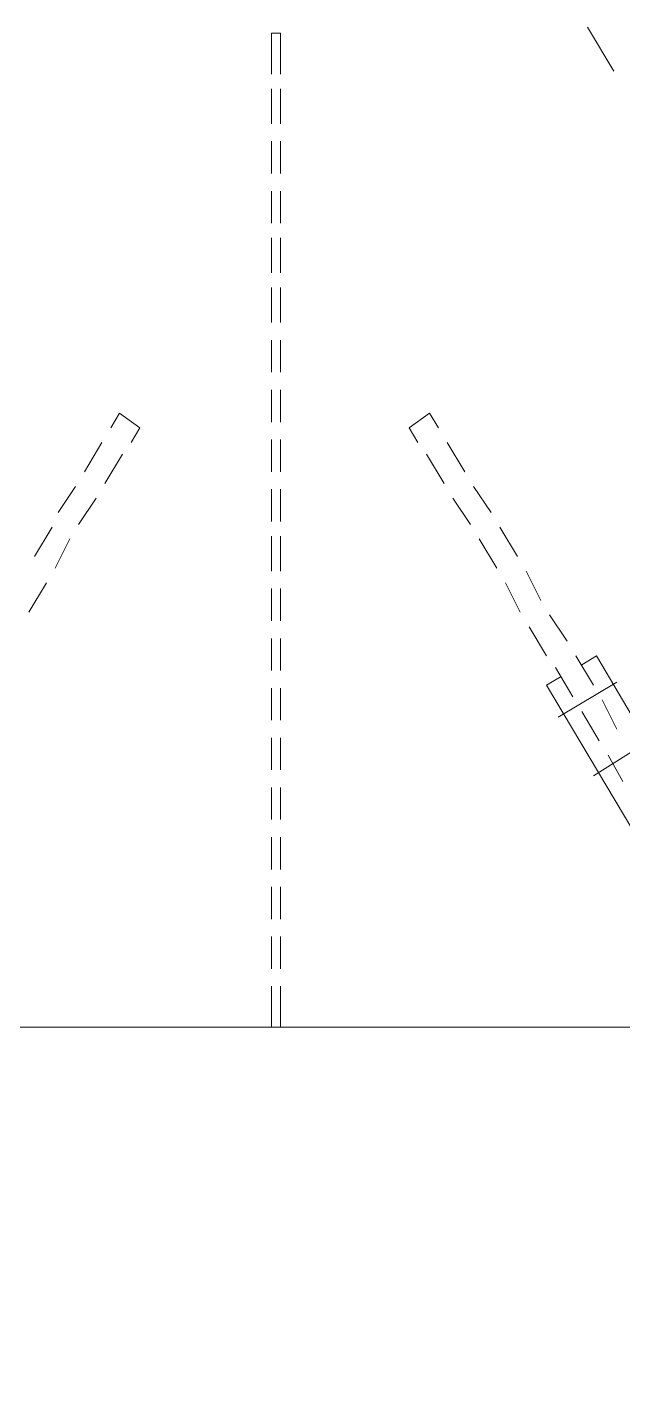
# Model space of a CAD drawing. Header units: millimetres. Extents: x 6 to 291, y 4 to 206.
# Drawn here: x 61.79 to 70.4, y 135.17 to 154.94 of the extents above; entities that cross this region are included whole.
import ezdxf

# ---------------------------------------------------------------- set-up
doc = ezdxf.new("R2010")
doc.units = ezdxf.units.MM
doc.layers.add('C00-00-00', color=7, linetype='Continuous')

msp = doc.modelspace()

# ---------------------------------------------------------------- linework, layer by layer
at = {"layer": 'C00-00-00', "lineweight": 5}
for points in [[(65.320335, 154.855337), (65.320335, 154.262669)], [(65.320335, 154.855337), (65.447334, 154.855337)], [(65.447334, 154.855337), (65.447334, 154.262669)], [(70.273335, 154.305003), (69.892334, 154.940001)], [(65.320335, 154.051001), (65.320335, 153.543002)], [(65.447334, 154.051001), (65.447334, 153.543002)], [(65.320335, 153.289004), (65.320335, 152.823335)], [(65.447334, 153.289004), (65.447334, 152.823335)], [(65.320335, 152.569337), (65.320335, 152.103668)], [(65.447334, 152.569337), (65.447334, 152.103668)], [(65.320335, 151.892004), (65.320335, 151.384001)], [(65.447334, 151.892004), (65.447334, 151.384001)], [(65.320335, 151.172337), (65.320335, 150.664334)], [(65.447334, 151.172337), (65.447334, 150.664334)], [(65.320335, 150.410336), (65.320335, 149.944671)], [(65.447334, 150.410336), (65.447334, 149.944671)], [(65.320335, 149.690669), (65.320335, 149.225004)], [(65.447334, 149.690669), (65.447334, 149.225004)], [(63.118999, 149.352003), (62.992001, 149.140335)], [(63.415331, 149.140335), (63.118999, 149.352003)], [(67.309998, 149.140335), (67.606334, 149.352003)], [(67.606334, 149.352003), (67.733333, 149.140335)], [(63.415331, 149.140335), (63.288333, 148.928668)], [(67.309998, 149.140335), (67.437001, 148.928668)], [(62.865002, 148.928668), (62.611, 148.505337)], [(65.320335, 148.971002), (65.320335, 148.505337)], [(65.447334, 148.971002), (65.447334, 148.505337)], [(67.860336, 148.928668), (68.114334, 148.505337)], [(63.161334, 148.759335), (62.907332, 148.336004)], [(67.564, 148.759335), (67.818002, 148.336004)], [(62.484001, 148.293669), (62.229999, 147.912669)], [(68.241337, 148.293669), (68.495335, 147.912669)], [(62.780333, 148.124336), (62.526335, 147.743336)], [(65.320335, 148.251335), (65.320335, 147.78567)], [(65.447334, 148.251335), (65.447334, 147.78567)], [(67.944997, 148.124336), (68.199003, 147.743336)], [(62.145335, 147.701001), (61.891333, 147.27767)], [(68.622329, 147.701001), (68.876335, 147.27767)], [(62.399332, 147.531668), (62.187665, 147.108337)], [(65.320335, 147.574002), (65.320335, 147.066003)], [(65.447334, 147.574002), (65.447334, 147.066003)], [(68.325997, 147.531668), (68.580003, 147.108337)], [(62.060666, 146.89667), (61.806668, 146.473335)], [(68.706998, 146.89667), (68.91867, 146.473335)], [(69.00333, 147.066003), (69.215002, 146.642668)], [(65.320335, 146.812001), (65.320335, 146.346336)], [(65.447334, 146.812001), (65.447334, 146.346336)], [(69.341997, 146.431001), (69.596002, 146.050004)], [(69.045664, 146.261667), (69.29967, 145.838336)], [(65.320335, 146.092334), (65.320335, 145.626669)], [(65.447334, 146.092334), (65.447334, 145.626669)], [(69.722997, 145.838336), (69.977003, 145.415001)], [(69.807666, 145.711338), (70.019337, 145.838336)], [(70.019337, 145.838336), (76.072997, 135.593669)], [(69.511334, 145.542004), (69.29967, 145.415001)], [(69.426665, 145.669003), (69.680663, 145.245668)], [(65.320335, 145.372667), (65.320335, 144.907002)], [(65.447334, 145.372667), (65.447334, 144.907002)], [(69.29967, 145.415001), (75.395664, 135.170334)], [(70.315669, 145.457336), (69.468999, 144.949336)], [(70.103998, 145.203334), (70.315669, 144.780003)], [(69.807666, 145.034001), (70.061663, 144.61067)], [(65.320335, 144.653004), (65.320335, 144.187335)], [(65.447334, 144.653004), (65.447334, 144.187335)], [(70.78133, 144.61067), (69.977003, 144.10267)], [(70.188666, 144.399002), (70.40033, 144.018002)], [(65.320335, 143.933337), (65.320335, 143.467668)], [(65.447334, 143.933337), (65.447334, 143.467668)], [(65.320335, 143.21367), (65.320335, 142.748001)], [(65.447334, 143.21367), (65.447334, 142.748001)], [(65.320335, 142.494003), (65.320335, 142.028338)], [(65.447334, 142.494003), (65.447334, 142.028338)], [(65.320335, 141.774332), (65.320335, 141.308671)], [(65.447334, 141.774332), (65.447334, 141.308671)], [(65.320335, 141.054665), (65.320335, 140.462001)], [(65.447334, 141.054665), (65.447334, 140.462001)], [(58.250668, 140.462001), (72.47467, 140.462001)]]:
    msp.add_lwpolyline(points, dxfattribs=at)

doc.saveas('drawing.dxf')
